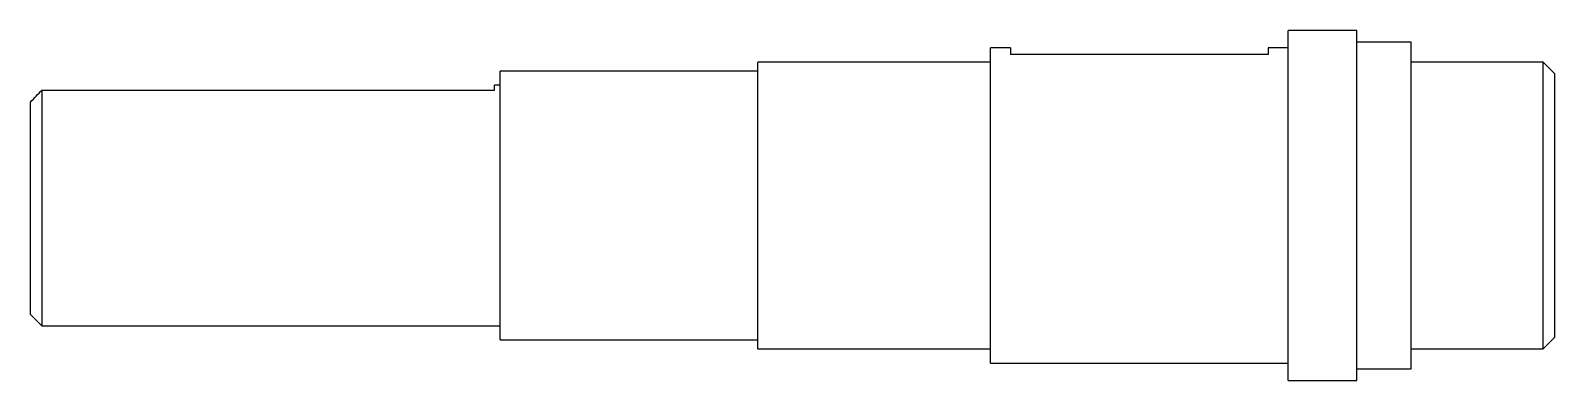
# Model space of a CAD drawing. Header units: millimetres. Extents: x -110 to 156, y -30 to 30.
import ezdxf

# ---------------------------------------------------------------- set-up
doc = ezdxf.new("R2010")
doc.units = ezdxf.units.MM

msp = doc.modelspace()

# ---------------------------------------------------------------- linework, layer by layer
at = {"color": 7, "linetype": 'Continuous', "lineweight": 25}
for p, q in [((121.13, 30.5), (109.13, 30.5)), ((109.13, -30.5), (109.13, 30.5)), ((121.13, -30.5), (121.13, 30.5)), ((60.63, 27.5), (57.13, 27.5)), ((57.13, -27.5), (57.13, 27.5)), ((60.63, 27.5), (60.63, 26.31)), ((109.13, 27.5), (105.63, 27.5)), ((105.63, 27.5), (105.63, 26.31)), ((130.63, 28.5), (121.13, 28.5)), ((130.63, -28.5), (130.63, 28.5)), ((57.13, 25), (16.53, 25)), ((16.53, -25), (16.53, 25)), ((105.63, 26.31), (60.63, 26.31)), ((153.63, 25), (130.63, 25)), ((155.63, 23), (153.63, 25)), ((153.63, -25), (153.63, 25)), ((16.53, 23.4), (-28.47, 23.4)), ((-28.47, -23.4), (-28.47, 23.4)), ((155.63, 23), (155.63, -23)), ((-108.47, 20.12), (-108.47, -21)), ((-108.47, 20.12), (-29.47, 20.12)), ((-28.47, 21), (-29.47, 21)), ((-29.47, 20.12), (-29.47, 21)), ((-110.47, -19), (-110.47, 18.03)), ((-110.47, -19), (-108.47, -21)), ((-108.47, -21), (-28.47, -21)), ((-28.47, -23.4), (16.53, -23.4)), ((153.63, -25), (155.63, -23)), ((16.53, -25), (57.13, -25)), ((130.63, -25), (153.63, -25)), ((57.13, -27.5), (109.13, -27.5)), ((121.13, -28.5), (130.63, -28.5)), ((109.13, -30.5), (121.13, -30.5))]:
    msp.add_line(p, q, dxfattribs=at)
msp.add_open_spline([(-110.47, 18.03), (-109.8, 18.73), (-109.13, 19.43), (-108.47, 20.12)], degree=3, dxfattribs=at)

doc.saveas('drawing.dxf')
